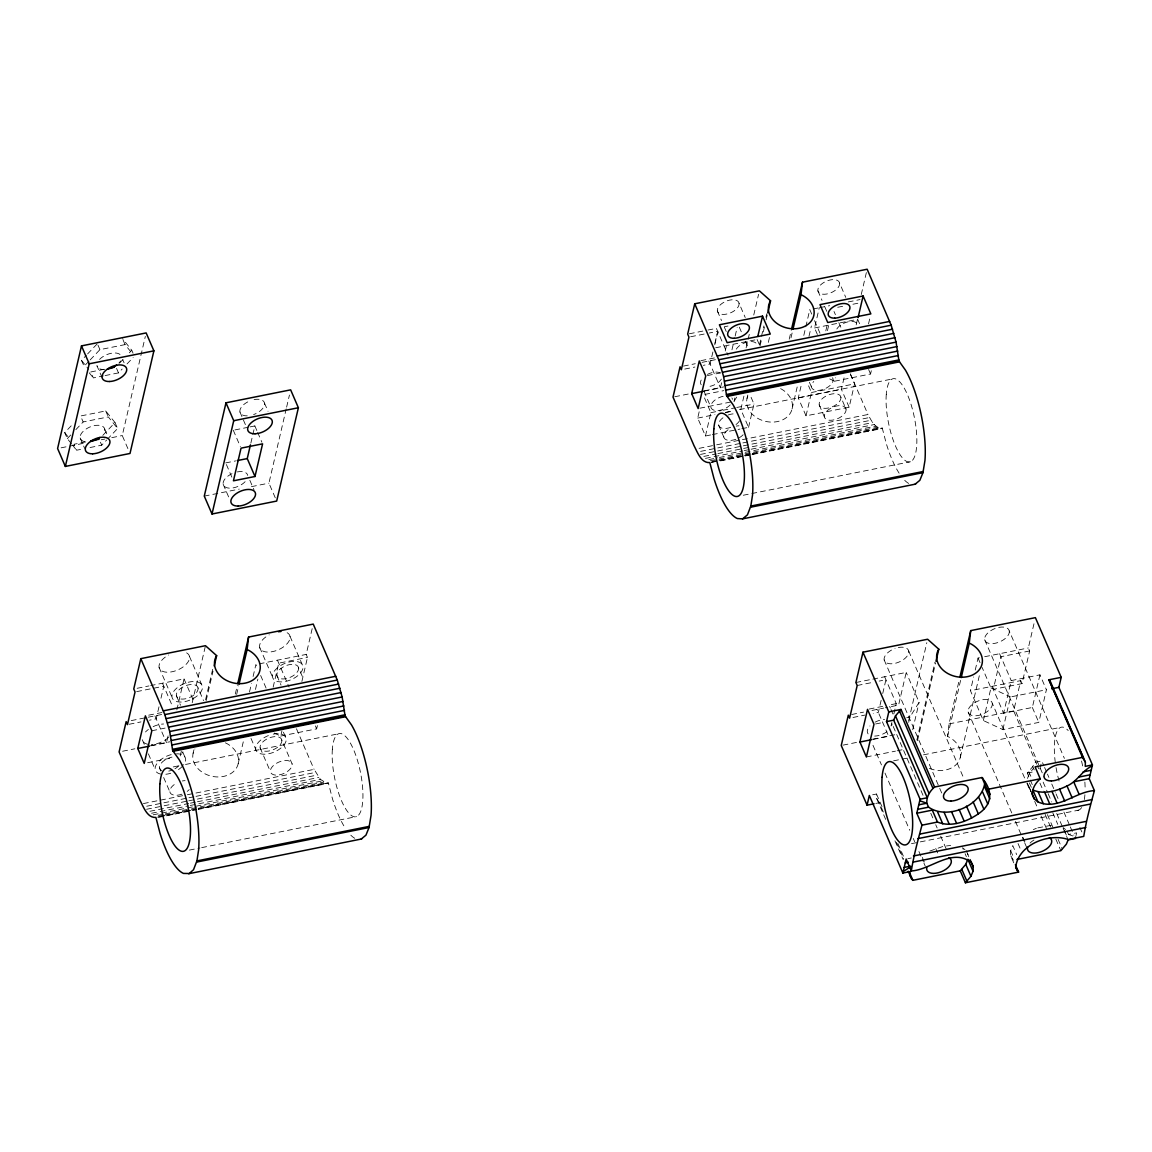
<?xml version="1.0" encoding="UTF-8"?>
<svg xmlns="http://www.w3.org/2000/svg" width="1152" height="1152" viewBox="0 0 1152 1152"><rect width="100%" height="100%" fill="white"/><g stroke="black" fill="none" stroke-linecap="round" stroke-linejoin="round"><path stroke-width="0.75" stroke-dasharray="5 3.75" d="M885.672 819.403L876.398 797.933L876.514 794.016L869.328 795.456M1013.76 862.834L1010.534 855.374L1010.678 850.709L1012.795 845.654L1016.669 854.611M929.405 768.398A23.126 18.13 13.1 0 0 958.81 761.184A23.126 18.13 13.1 0 0 947.563 736.373L949.018 723.902L959.472 678.974M127.886 448.589L122.256 435.557L145.339 336.413M158.99 706.824L156.182 718.848L149.429 720.202M160.992 698.227L163.786 686.203L135.043 691.963M151.301 745.776L166.507 742.723L168.509 734.141M176.846 709.834L184.046 678.888L150.667 685.584M250.848 443.117L254.851 425.938L249.883 426.931M192.211 702.706L205.474 645.696M181.354 751.046L180.158 756.216L182.909 751.766M193.104 753.336L193.91 749.88M205.574 699.768L213.206 666.95M206.179 700.56L213.019 671.184M275.27 497.808L268.934 483.149L286.214 408.859M286.618 407.131L289.44 395.035M235.31 694.066L237.326 685.426M236.664 694.454L238.68 685.814M249.494 691.992L251.496 683.41M253.094 676.526L255.888 664.502L257.933 669.211M238.176 763.762L243.806 739.57M255.47 689.472L257.875 679.104M273.139 687.226L278.741 663.163L307.483 657.403L306.187 654.422L312.451 627.466M274.219 733.032L280.728 736.056L281.938 730.901M301.882 681.466L307.483 657.403M280.728 736.056L316.656 728.856L317.851 723.701M712.901 351.965L710.093 363.989L703.339 365.357M714.888 343.368L717.696 331.344L709.243 333.029M710.626 434.952L705.456 435.989L697.709 418.09L699.638 409.752M714.758 344.779L718.646 328.118M705.456 435.989L710.87 412.675L703.138 394.762M725.227 351.029L726.768 344.362M703.512 391.262L720.418 387.864L722.016 380.995M731.952 349.819L733.162 344.664M735.163 336.067L737.15 327.47M746.107 347.846L747.72 340.934M748.123 339.206L749.333 334.022M753.754 315.029L758.578 294.293M699.854 408.211L734.054 401.357L734.861 397.915M743.918 396.115L740.808 409.45L748.555 427.349L741.658 428.731M747.014 398.477L747.821 395.021M759.47 344.923L761.083 338.011M761.486 336.283L763.891 325.915M765.907 317.275L766.714 313.819M760.09 345.701L761.702 338.789M763.301 331.877L764.51 326.693M766.123 319.795L767.333 314.611M748.555 427.349L753.984 404.035L749.765 394.258M768.326 342.389L769.493 337.392M789.221 339.206L791.237 330.581M790.978 337.867L792.576 330.955M803.808 335.419L805.406 328.55M805.795 326.822L809.798 309.643L811.843 314.352M792.086 408.902L797.717 384.71M808.978 336.341L811.382 325.973M850.349 374.112L854.568 383.875L849.139 407.203L806.026 415.843L798.293 397.93L801.389 384.61M817.387 334.469L814.565 327.96L819.23 307.958M806.026 415.843L811.454 392.515L807.235 382.752M825.811 330.869L827.352 324.202M827.453 330.653L829.051 323.77M829.757 378.936L834.638 381.197L835.445 377.755M861.264 294.509L866.75 270.922M856.181 324.893L857.39 319.738M849.139 407.203L841.392 389.29L844.877 374.299M868.522 323.899L870.077 317.232M834.638 381.197L870.566 373.997L871.358 370.555M881.136 700.373L878.342 712.397L873.259 713.419M882.734 693.49L885.931 679.738L879.178 681.091M891.058 725.962L891.864 722.52M893.866 713.923L896.256 703.613L884.65 676.757M872.813 679.133L906.206 672.437L898.603 705.096L885.341 707.76M908.726 720.446L926.827 642.686M908.698 722.261L909.907 717.106L919.109 702.288L906.206 672.437M912.701 729.778L919.109 702.288M916.862 739.973L934.949 662.213M917.482 740.765L935.568 663.005M947.563 736.373L960.826 679.363M1039.954 674.827L1032.35 707.472L1003.608 713.232L1011.211 680.587L1039.954 674.827L1046.405 689.746L1038.802 722.405L1002.888 729.605L983.347 720.547L970.445 690.696L973.642 676.944M975.24 670.075L978.048 658.037L983.016 657.043M960.336 757.31L980.035 672.638M983.347 720.547L990.95 687.888L982.123 667.469M1002.888 729.605L1010.477 696.946L1046.405 689.746M1036.699 764.179L1013.674 710.942L1020.73 680.616L970.445 690.696M1029.629 650.952L1000.886 656.712L993.283 689.357L1022.026 683.597L1029.629 650.952L1028.333 647.957L1034.222 622.699M1041.005 764.136L1039.493 770.63L1037.405 765.792M1075.997 835.589L1076.63 832.867L1068.61 834.48L1066.781 830.52M1027.454 778.421L1029.571 773.366L1033.502 768.254M1032.278 784.627L1027.282 773.078L1032.797 766.598L1034.568 762.336L1041.754 760.896L1043.899 765.85M734.054 401.357L737.741 395.424M88.949 361.181L84.067 366.307L81.49 360.346L86.371 355.219M87.595 353.938L97.358 343.685M90.173 359.899L99.936 349.646L125.078 344.606L131.27 352.354M119.578 363.082L124.459 357.955M129.341 352.829L131.774 350.266L122.501 338.645M105.091 375.581L118.498 372.888L122.155 369.043M127.037 363.917L133.142 357.509M71.424 443.779L67.306 438.61L64.714 432.634L72.043 424.944M67.306 438.61L70.963 434.765M75.845 429.638L83.16 421.949L108.317 416.909L117.59 428.53L107.827 438.782M102.816 435.37L115.013 422.568L105.725 410.947L80.582 415.987L83.16 421.949M90 447.538L101.736 445.19L106.618 440.064M929.808 851.069L943.358 846.317L950.688 845.453M1033.358 829.613L1036.31 828.302M744.667 455.688L882.245 428.04L886.349 443.808A65.549 20.419 78.7 0 0 899.626 473.962M328.334 782.899L198.173 808.906L328.334 782.899L332.438 798.667A65.549 20.419 78.7 0 0 345.715 828.821M1037.837 827.87L1051.272 825.307M104.184 369.274L90.778 371.966L93.355 377.928L103.406 375.912M85.738 441.907L74.002 444.254L76.579 450.23L83.29 448.891M61.099 447.826L85.565 442.915M101.29 439.762L104.789 439.07M111.773 437.659L122.256 435.557M689.357 333.778L706.262 330.394M707.947 330.048L716.4 328.363L728.021 355.219M724.694 326.693L728.006 326.03M813.11 308.981L818.093 307.973M819.749 307.642L829.699 305.654M848.261 301.939L860.098 299.563M690.653 336.758L707.544 333.374M837.72 307.282L844.474 305.928M852.926 304.243L857.995 303.221M234.95 429.926L248.213 427.262M715.709 347.76L755.366 339.826M814.565 327.96L857.678 319.32L859.795 324.202M700.934 360.648L715.867 357.653M683.453 366.091L695.275 363.715M702.043 362.362L715.435 359.683M684.734 369.072L694.886 367.042M225.691 462.902L235.642 460.915M707.4 375.566L720.662 372.902M674.755 396.749L690.48 393.595M704.462 390.787L723.686 386.942M704.851 394.416L723.83 390.614M204.278 496.109L239.227 489.11M251.453 486.648L268.934 483.149M710.87 412.675L721.224 410.602M722.952 410.256L735.019 407.837M736.747 407.491L753.984 404.035M811.454 392.515L854.568 383.875M725.371 412.43L732.398 411.019M739.44 409.608L892.512 378.936M697.709 418.09L714.946 414.634M725.299 412.56L732.197 411.178M798.293 397.93L841.392 389.29M712.354 434.606L739.93 429.077M699.077 448.344L714.917 445.176M716.674 444.816L867.989 414.504C871.085 419.861 874.555 428.443 881.899 428.184M700.646 451.368L741.11 443.261M742.867 442.915L869.544 417.528M700.474 454.421L871.142 420.221M703.843 456.408L716.17 453.946M717.926 453.586L872.755 422.568M705.456 458.381L742.406 450.979M744.163 450.619L749.448 449.568M751.205 449.208L874.368 424.526M708.826 459.605L717.61 457.834M719.381 457.488L875.966 426.11M710.381 460.757L717.422 459.346M719.179 459L877.536 427.262M711.907 461.491L717.192 460.44M718.949 460.08L743.573 455.155M745.344 454.795L750.614 453.744M752.371 453.384L879.062 427.997M711.576 462.24L743.285 455.818M745.013 455.544L750.326 454.406M752.04 454.133L882.245 428.04M711.245 462.384L742.91 456.034M720.49 460.901L743.357 456.307M745.114 455.962L750.398 454.896M752.155 454.55L882.36 428.458M743.285 495.245L910.426 461.75M137.146 688.291L148.968 685.93M259.214 663.84L306.187 654.422M148.694 715.162L161.957 712.512M131.227 720.605L146.448 717.566M148.133 717.221L163.181 714.211M129.139 724.277L140.976 721.901M151.834 730.757L165.096 728.093M122.602 751.248L134.827 748.8M150.566 745.646L169.776 741.802M147.658 762.725L173.304 757.584M173.218 766.93L183.773 764.813M185.53 764.467L338.602 733.795M143.41 803.563L185.645 795.096M187.402 794.736L314.078 769.363L320.458 779.386L326.606 783.173M146.736 806.227L187.2 798.12M188.957 797.774L194.242 796.709M195.998 796.363L315.648 772.387M146.563 809.28L162.403 806.112M164.16 805.752L187.042 801.173M188.798 800.813L317.232 775.08M149.947 811.267L188.654 803.52M190.411 803.16L195.682 802.109M197.453 801.749L318.845 777.427M151.56 813.24L188.496 805.838M190.267 805.478L320.458 779.386M153.158 814.81L322.056 780.955M158.242 815.27L163.512 814.205M165.283 813.859L189.907 808.92M191.664 808.56L323.626 782.122M157.997 816.35L163.282 815.299M165.038 814.939L189.677 810.014M191.434 809.654L196.704 808.603M198.475 808.243L325.152 782.856M164.707 815.688L157.666 817.099L196.416 809.251L166.133 815.486M157.781 817.517L196.488 809.755M198.245 809.41L328.45 783.317M855.907 682.517L871.128 679.464M984.672 656.712L1028.333 647.957M857.203 685.498L872.41 682.459M869.184 709.042L884.102 706.061M896.256 703.613L889.085 705.053L890.366 708.048M851.688 714.499L863.525 712.123M871.978 710.424L883.685 708.091M189.374 850.104L199.93 847.987M201.686 847.627L356.515 816.61M852.984 717.48L864.821 715.104M875.635 723.96L883.93 722.304M906.71 717.739L909.907 717.106M843.005 745.142L858.73 741.989M872.712 739.195L897.178 734.285M949.018 723.902L1013.674 710.942M873.446 739.325L888.667 736.272L877.046 709.416M866.376 756.95L895.464 751.133M897.163 750.787L902.304 749.75M893.606 760.824L907.69 758.016M923.515 754.834L1060.762 727.33M875.794 803.434L879.293 802.728L884.29 814.291M1027.282 773.078L1034.251 771.682M911.52 843.638L918.562 842.242M920.318 841.882L1078.675 810.144M907.877 858.672L911.318 857.981M1068.61 834.48L1072.858 835.963M990.95 687.888L1010.477 696.946M1031.184 792.029L1027.31 783.072L1029.139 787.018L1031.602 788.99M1063.094 827.568L1065.557 829.541M1013.429 860.17L1010.534 855.374M964.973 849.701L962.51 847.714L964.44 852.192M879.293 802.728L876.398 797.933M81.49 360.346L88.704 369.389M89.222 372.773L93.355 377.928M64.714 432.634L68.846 437.803M72.461 445.061L76.579 450.23M966.197 850.68L968.026 854.626M850.363 373.91L867.989 414.504M296.467 728.77L314.078 769.363M1009.253 630.922A13.118 7.056 -23.4 0 1 992.016 643.651A13.118 7.056 -23.4 0 1 989.626 631.469A13.118 7.056 -23.4 0 1 1009.253 630.922L1064.39 758.405M1020.73 680.616L1022.026 683.597M1032.35 707.472L1038.802 722.405M1079.87 827.438L1081.814 831.917M839.563 283.046A11.563 6.221 -23.4 0 1 824.371 294.264A11.563 6.221 -23.4 0 1 822.254 283.522A11.563 6.221 -23.4 0 1 839.563 283.046L845.755 297.374M999.59 653.717L1011.211 680.587M1044.619 767.506L1046.765 772.445M1047.47 774.101L1048.896 777.398M1051.762 784.008L1055.333 792.259M1056.038 793.915L1058.89 800.51M1063.901 812.074L1069.603 825.278M1070.323 826.934L1073.894 835.186M868.622 369.518L870.566 373.997M984.686 639.763L1044.058 777.053M1064.39 830.549L1066.968 836.51M1043.15 782.15L1047.427 792.058M1048.147 793.699L1051.718 801.95M1056.715 813.514L1062.418 826.718M1063.138 828.374L1068.134 839.923M1032.797 766.598L1034.222 769.896M1039.939 783.101L1043.51 791.352M1052.784 812.822L1057.781 824.371M834.019 311.486L835.402 314.669M838.843 322.632L841.594 328.997M992.002 686.376L1003.608 713.232M1028.851 771.696L1031.717 778.306M1047.413 814.622L1053.13 827.827M1058.126 839.376L1062.418 849.283M978.048 658.037L981.446 665.899M1045.123 814.349L1051.56 829.21M1055.837 839.117L1060.834 850.666M817.891 290.837L822.024 300.398M824.774 306.763L826.848 311.53M1029.384 782.885L1031.328 787.363M1029.139 787.018L1031.083 791.496M992.29 703.296A12.917 6.941 -23.4 0 1 975.326 715.81A12.917 6.941 -23.4 0 1 972.979 703.829A12.917 6.941 -23.4 0 1 992.29 703.296L1026.23 781.733M1026.936 783.374L1030.464 791.539M1034.712 801.346L1037.534 807.883M1041.062 816.062L1046.722 829.123M814.55 320.63L819.994 333.202M840.859 397.123A11.563 6.221 -23.4 0 1 825.667 408.341A11.563 6.221 -23.4 0 1 823.565 397.598A11.563 6.221 -23.4 0 1 840.859 397.123L846.029 409.061A11.563 6.221 -23.4 0 1 830.822 420.278A11.563 6.221 -23.4 0 1 828.72 409.536A11.563 6.221 -23.4 0 1 846.029 409.061M1022.875 837.245L1026.101 844.704M968.112 711.994L1011.931 813.326M1015.459 821.491L1023.941 841.104M1024.646 842.731L1027.483 849.269M1018.022 843.538L1021.248 850.997M809.381 382.234L811.454 387.014M819.202 404.914L824.357 416.851M1010.678 850.709L1013.904 858.168M908.726 651.067L963.864 778.55M757.094 339.48L759.917 345.989M739.037 303.192A11.563 6.221 -23.4 0 1 723.845 314.41A11.563 6.221 -23.4 0 1 721.728 303.667A11.563 6.221 -23.4 0 1 739.037 303.192L745.229 317.52M884.16 659.909L942.826 795.557M967.493 853.661L968.774 856.656M739.31 327.182L741.355 331.891M745.43 341.309L748.152 347.602M965.088 853.69L966.384 856.67M891.014 709.531L892.944 714.01M717.365 310.982L721.498 320.544M724.248 326.909L727.013 333.274M923.011 795.283L891.907 723.384A13.118 7.056 -23.4 0 1 891.85 725.357M930.787 813.269L932.904 818.165M935.726 824.702L937.138 827.971M940.68 836.136L946.339 849.211M935.726 848.448L937.67 852.926M708.811 361.008L720.418 387.864M922.291 857.405L925.517 864.864M872.986 745.301L881.467 764.914M884.995 773.078L909.734 830.275M913.277 838.454L914.688 841.723M918.936 851.53L923.17 861.322M923.875 862.963L925.286 866.232M703.987 391.248L710.87 407.174M718.618 425.074L723.773 437.011M876.514 794.016L882.95 808.862M897.941 843.538L904.363 858.398M896.429 842.357L903.571 858.859M894.96 840.859L903.226 859.666M264.514 403.142L268.027 411.278M254.851 425.938L256.968 430.819M257.659 432.446L261.893 442.21M239.933 411.984L246.269 426.629M233.294 430.258L240.336 446.53M249.854 480.312L254.074 490.075M226.397 464.53L232.027 477.562M290.016 636.336L302.933 666.173A16.229 8.726 -23.4 0 1 281.606 681.912A16.229 8.726 -23.4 0 1 278.654 666.85A16.229 8.726 -23.4 0 1 302.933 666.173M223.171 484.272L228.802 497.304M298.555 667.742A11.563 6.221 -23.4 0 1 283.363 678.96A11.563 6.221 -23.4 0 1 281.261 668.232A11.563 6.221 -23.4 0 1 298.555 667.742L303.379 678.888M315.36 725.875L316.656 728.856M277.445 660.182L289.066 687.038M276.898 675.547L281.03 685.094M131.774 350.266L133.07 353.246M259.618 647.266L272.534 677.117M123.149 340.142L125.078 344.606M260.654 675.49L266.083 688.061M122.789 359.842L124.085 362.822M283.435 732.197L286.157 738.475M281.794 740.045A11.563 6.221 -23.4 0 1 266.602 751.262A11.563 6.221 -23.4 0 1 264.485 740.52A11.563 6.221 -23.4 0 1 281.794 740.045L292.118 763.92A11.563 6.221 -23.4 0 1 276.926 775.138A11.563 6.221 -23.4 0 1 274.81 764.395A11.563 6.221 -23.4 0 1 292.118 763.92M116.568 368.424L118.498 372.888M97.992 345.182L99.936 349.646M102.096 377.626L96.926 365.688A13.118 7.056 -23.4 0 0 104.27 369.576M260.122 747.835L270.446 771.71M115.013 422.568L117.59 428.53M251.006 738.418L255.758 749.405M105.725 410.947L108.317 416.909M104.731 429.149L107.323 435.11M100.44 442.21L101.736 445.19M189.49 656.482L202.406 686.318A16.229 8.726 -23.4 0 1 181.08 702.058A16.229 8.726 -23.4 0 1 178.128 686.995A16.229 8.726 -23.4 0 1 202.406 686.318M198.029 687.888A11.563 6.221 -23.4 0 1 182.837 699.106A11.563 6.221 -23.4 0 1 180.734 688.363A11.563 6.221 -23.4 0 1 198.029 687.888L203.544 700.632M80.165 437.99L84.672 448.43M184.046 678.888L194.242 702.461M176.371 695.693L180.504 705.24M159.091 667.411L172.008 697.262M162.49 683.208L172.742 706.896M182.866 752.342L185.573 758.635M154.901 715.867L166.507 742.723M159.538 767.995L160.92 771.178M163.67 777.542L169.877 791.87M142.272 739.728L144.302 744.437M148.378 753.854L155.174 769.565M225.403 742.838A23.126 18.13 13.1 0 1 236.362 768.154A23.126 18.13 13.1 0 1 205.877 774.259A23.126 18.13 13.1 0 1 194.933 748.944M354.744 838.282A65.549 20.419 78.7 0 1 349.862 834.206M287.136 632.722A16.229 8.726 -23.4 0 1 282.787 647.381A16.229 8.726 -23.4 0 1 261.115 649.915A16.229 8.726 -23.4 0 1 269.237 634.81M186.61 652.867A16.229 8.726 -23.4 0 1 182.261 667.526A16.229 8.726 -23.4 0 1 160.589 670.061A16.229 8.726 -23.4 0 1 168.71 654.955M168.552 737.41A16.229 8.726 -23.4 0 1 151.344 744.523M147.931 744.278A16.229 8.726 -23.4 0 1 143.222 741.787M145.512 731.966A16.229 8.726 -23.4 0 1 148.392 729.461M153.144 726.638A16.229 8.726 -23.4 0 1 163.584 723.989M273.24 734.126A16.229 8.726 -23.4 0 1 283.19 745.934A16.229 8.726 -23.4 0 1 257.069 751.867A16.229 8.726 -23.4 0 1 271.915 734.429M176.501 753.826A16.229 8.726 -23.4 0 1 184.392 763.718M182.333 766.382A16.229 8.726 -23.4 0 1 175.954 771.091M170.755 773.237A16.229 8.726 -23.4 0 1 164.261 774.374M160.834 774.115A16.229 8.726 -23.4 0 1 156.11 764.928A16.229 8.726 -23.4 0 1 171.331 754.574M178.891 765.72A11.563 6.221 -23.4 0 1 174.355 769.075M171.59 770.299A11.563 6.221 -23.4 0 1 168.754 771.091M161.597 770.573A11.563 6.221 -23.4 0 1 161.05 763.416A11.563 6.221 -23.4 0 1 172.008 757.094M189.216 789.595A11.563 6.221 -23.4 0 1 187.171 791.395M181.915 794.174A11.563 6.221 -23.4 0 1 170.122 792.648A11.563 6.221 -23.4 0 1 176.717 783M182.333 780.97A11.563 6.221 -23.4 0 1 185.069 780.653M1059.062 780.998A42.408 13.205 78.7 0 1 1055.981 767.146M1055.29 762.494A42.408 13.205 78.7 0 1 1068.221 730.57M1081.541 761.04A42.408 13.205 78.7 0 1 1083.168 768.773M1084.853 782.05A42.408 13.205 78.7 0 1 1085.112 790.272M1084.91 794.75A42.408 13.205 78.7 0 1 1084.32 799.531M1081.613 807.538A42.408 13.205 78.7 0 1 1075.118 809.928M120.542 360.965A13.118 7.056 -23.4 0 1 118.886 363.125M99.547 359.424A13.118 7.056 -23.4 0 1 120.73 355.176M84.73 441.662A13.118 7.056 -23.4 0 1 82.152 432.432A13.118 7.056 -23.4 0 1 98.366 425.275A13.118 7.056 -23.4 0 1 103.781 433.253M898.286 647.554A13.118 7.056 -23.4 0 1 906.739 656.626A13.118 7.056 -23.4 0 1 885.888 662.472A13.118 7.056 -23.4 0 1 895.061 648.461M886.954 731.678A13.118 7.056 -23.4 0 1 874.67 736.099M868.104 733.896A13.118 7.056 -23.4 0 1 869.947 725.947M875.102 722.146A13.118 7.056 -23.4 0 1 884.563 719.496M254.074 399.614A13.118 7.056 -23.4 0 1 264.586 404.093A13.118 7.056 -23.4 0 1 253.598 414.59M247.277 415.858A13.118 7.056 -23.4 0 1 239.99 410.011A13.118 7.056 -23.4 0 1 250.848 400.522M1030.061 843.106A12.917 6.941 -23.4 0 1 1035.13 839.362M245.117 481.694A13.118 7.056 -23.4 0 1 224.626 486.634A13.118 7.056 -23.4 0 1 234.072 472.824M237.298 471.917A13.118 7.056 -23.4 0 1 247.738 475.43M780.638 388.627A23.126 18.13 13.1 0 1 789.826 413.971A23.126 18.13 13.1 0 1 759.341 419.198A23.126 18.13 13.1 0 1 748.829 394.085M736.286 349.142A11.563 6.221 -23.4 0 1 747.907 341.87A11.563 6.221 -23.4 0 1 757.109 344.966M721.368 379.123A11.563 6.221 -23.4 0 1 707.011 386.712M701.222 384.768A11.563 6.221 -23.4 0 1 702.85 377.77M707.4 374.414A11.563 6.221 -23.4 0 1 720.144 372.917M730.224 404.899A11.563 6.221 -23.4 0 1 711.547 408.643A11.563 6.221 -23.4 0 1 723.326 396.274M731.851 397.901A11.563 6.221 -23.4 0 1 732.528 399.37M739.44 420.898A11.563 6.221 -23.4 0 1 735.912 424.598M730.656 427.378A11.563 6.221 -23.4 0 1 719.294 426.542A11.563 6.221 -23.4 0 1 722.981 417.758M728.222 414.979A11.563 6.221 -23.4 0 1 733.81 413.856M743.126 434.75A11.563 6.221 -23.4 0 1 738.59 438.091M735.826 439.315A11.563 6.221 -23.4 0 1 724.032 437.789A11.563 6.221 -23.4 0 1 730.627 428.141M736.243 426.11A11.563 6.221 -23.4 0 1 738.965 425.794M836.813 328.997A11.563 6.221 -23.4 0 1 848.419 321.725A11.563 6.221 -23.4 0 1 857.635 324.821M908.654 483.422A65.549 20.419 78.7 0 1 903.773 479.347M832.435 377.741A11.563 6.221 -23.4 0 1 820.656 390.11A11.563 6.221 -23.4 0 1 813.758 381.485M332.366 749.189A42.408 13.205 78.7 0 0 352.973 816.394A42.408 13.205 78.7 0 0 357.35 760.018A42.408 13.205 78.7 0 0 332.366 749.189M886.277 394.33A42.408 13.205 78.7 0 0 906.883 461.534A42.408 13.205 78.7 0 0 911.261 405.158A42.408 13.205 78.7 0 0 886.277 394.33"/><path stroke-width="1.5" d="M973.051 871.229L973.195 866.563L971.366 862.618C952.2 847.296 930.974 869.904 911.318 870.955C913.795 855.374 917.842 840.47 921.974 825.178L916.805 813.24L920.074 799.2L886.522 721.613L888.782 711.878L862.963 652.19L927.619 639.245L938.794 649.181A23.126 18.13 13.1 0 0 949.738 674.51A23.126 18.13 13.1 0 0 980.222 668.405A23.126 18.13 13.1 0 0 969.264 643.075L970.733 630.605L1035.389 617.645L1061.208 677.333L1058.875 687.341L1092.442 764.928L1089.23 778.68L1094.4 790.618C1090.267 805.91 1086.221 820.814 1083.744 836.395L1068.25 839.506C1048.464 832.68 1018.066 844.891 1015.704 867.312L1018.598 872.107L965.419 882.763L960.25 870.826L965.765 864.346L967.882 859.291L973.051 871.229L970.934 876.283L965.419 882.763M983.03 778.378L981.965 777.528L934.56 787.018C929.837 791.05 926.41 796.853 926.784 803.218L928.613 807.163C947.376 820.469 982.44 805.392 984.859 782.323M921.974 825.178L937.469 822.067C951.206 827.582 966.715 821.765 978.322 813.874C991.354 805.133 993.326 792.821 983.664 779.861M1061.208 677.333L1048.925 679.781L1085.386 762.178L1085.256 766.368L1092.442 764.928M239.083 684.086L247.118 649.526L248.587 637.056L313.243 624.096L337.262 680.054L342.144 696.974L345.096 715.982L351.475 724.882A65.549 20.419 78.7 0 1 371.045 815.4L369.043 827.525L365.947 835.171L361.08 839.174M792.979 329.227L801.029 294.682L802.483 282.197L867.154 269.237L891.173 325.195L896.054 342.115L899.006 361.123L905.371 370.022A65.549 20.419 78.7 0 1 924.955 460.541L922.954 472.666L919.858 480.312L914.99 484.315M140.818 658.656L133.762 688.968L135.043 691.963L127.454 724.608L126.158 721.627L119.102 751.954L140.141 800.582C143.539 806.904 147.168 818.05 155.909 817.445L160.013 833.227A65.549 20.419 78.7 0 0 183.499 873.418L189.245 873.518L193.522 869.717L196.92 860.904L198.619 849.946A65.549 20.419 78.7 0 0 179.035 759.442L172.67 750.528L169.718 731.52L164.837 714.614L140.818 658.656L205.474 645.696L216.634 655.646A23.126 18.13 13.1 0 0 227.592 680.962A23.126 18.13 13.1 0 0 258.077 674.856A23.126 18.13 13.1 0 0 247.118 649.526M694.728 303.797L687.672 334.109L688.954 337.104L681.35 369.749L680.069 366.768L673.013 397.094L694.051 445.738C697.45 452.045 701.078 463.19 709.819 462.586L713.923 478.368A65.549 20.419 78.7 0 0 737.395 518.558L742.565 518.875L747.432 514.858L750.83 506.059L752.53 495.086A65.549 20.419 78.7 0 0 732.946 404.582L726.581 395.669L723.629 376.661L718.747 359.755L694.728 303.797L759.384 290.837L770.544 300.787A23.126 18.13 13.1 0 0 781.502 326.102A23.126 18.13 13.1 0 0 811.973 319.997A23.126 18.13 13.1 0 0 801.029 294.682M81.49 345.888L57.6 448.517L65.347 466.43L130.003 453.47L153.893 350.842L146.146 332.928L81.49 345.888L89.222 363.802L65.347 466.43M137.779 748.483L145.382 715.838L151.834 730.757L144.23 763.402L137.779 748.483L149.616 746.122M225.979 402.811L204.278 496.109L212.011 514.008L276.682 501.062L298.382 407.75L290.65 389.851L225.979 402.811L233.726 420.71L212.011 514.008M254.995 476.496L262.598 443.837L241.042 448.157L233.438 480.816L254.995 476.496L247.248 458.582L250.445 444.845M214.229 666.014L216.634 655.646M237.73 683.698L248.587 637.056M691.69 393.624L699.278 360.979L705.73 375.898L698.141 408.557L691.69 393.624L703.512 391.262M757.872 336.139L762.523 316.152L719.41 324.792L727.157 342.691L770.27 334.051L762.523 316.152M767.736 312.883L770.544 300.787M791.626 328.853L802.483 282.197M858.067 317.65L863.107 295.992L819.994 304.632L827.741 322.531L870.854 313.891L863.107 295.992M862.963 652.19L855.907 682.517L857.203 685.498L849.6 718.157L848.304 715.176L841.248 745.502L867.067 805.176L874.051 803.779M859.925 742.032L867.528 709.373L873.979 724.291L866.376 756.95L859.925 742.032L871.762 739.656M867.067 805.176L869.328 795.456L902.894 873.043L910.08 871.603L909.95 875.52L912.845 880.33L960.25 870.826M935.971 661.277L938.794 649.181M902.894 873.043L906.163 859.018L911.318 870.955M959.875 677.246L970.733 630.605M961.229 677.635L969.264 643.075M1075.68 836.957L1075.32 838.483L1068.134 839.923L1066.349 844.186L1060.834 850.666L1016.942 859.464M920.074 799.2L927.259 797.76L893.693 720.173L895.478 715.91L900.994 709.43L934.56 787.018M1094.4 790.618C1075.147 791.683 1058.083 810.85 1037.995 801.922L1032.826 789.984C1043.986 794.736 1056.629 791.05 1067.011 785.981C1077.365 781.502 1082.059 770.544 1092.211 765.907M1085.386 762.178L1082.491 757.382L1035.086 766.872L1040.242 778.81C1035.691 782.87 1031.818 788.645 1032.466 795.01L1034.309 798.955L1037.995 801.922M903.254 871.517L910.714 866.765M89.222 363.802L153.893 350.842M109.21 368.266L114.235 367.258M90.763 440.899L99.144 439.214M233.726 420.71L298.382 407.75M717.293 355.968L889.718 321.408M718.747 359.755L891.173 325.195M237.298 460.584L247.248 458.582M720.115 363.758L892.555 329.198M721.397 367.934L893.822 333.389M722.578 372.254L895.003 337.694M723.629 376.661L896.054 342.115M724.55 381.139L896.976 346.579M725.342 385.618L897.768 351.072M725.99 390.082L898.416 355.522M726.48 394.474L898.92 359.914M726.581 395.669L899.006 361.123M727.099 396.403L899.539 361.858M750.83 506.059L923.256 471.499M750.528 507.226L922.954 472.666M742.565 518.875L915.581 484.099M163.382 710.827L335.808 676.267M164.837 714.614L337.262 680.054M166.219 718.618L338.645 684.058M167.501 722.794L339.926 688.234M168.667 727.114L341.093 692.554M169.718 731.52L342.144 696.974M170.654 735.998L343.08 701.438M171.432 740.477L343.872 705.931M172.08 744.941L344.506 710.381M172.584 749.333L345.01 714.773M172.67 750.528L345.096 715.982M173.203 751.262L345.629 716.717M888.782 711.878L900.994 709.43M886.522 721.613L893.693 720.173M1051.69 688.781L1058.875 687.341M196.92 860.904L369.346 826.358M196.618 862.085L369.043 827.525M188.654 873.734L361.67 838.958M981.965 777.528L987.134 789.466L1040.242 778.81M918.763 804.83L926.784 803.218L919.714 800.726M1083.125 771.883L1091.189 770.27M917.712 809.352L928.613 807.163M1079.179 776.995L1090.138 774.792M916.805 813.24L932.299 810.13L937.469 822.067M1089.23 778.68L1073.693 781.79L1078.848 793.728M919.901 834.062L1092.326 799.517M917.914 838.613L1090.339 804.053M913.435 855.979L1085.861 821.434M905.256 862.891L908.366 862.272M913.392 862.056L1085.818 827.496M904.205 867.427L910.613 866.131M987.134 789.466L990.014 794.261M1049.99 680.645L1083.557 758.232M1048.925 679.781L1082.491 757.382M1067.011 785.981L1072.181 797.918M1059.61 789.25L1064.765 801.187M1051.978 791.381L1057.147 803.318M1044.648 792.245L1049.818 804.182M1038.125 791.77L1043.28 803.707M1031.717 792.994L1034.309 798.955M984.715 786.974L989.87 798.912M1015.373 864.648L1018.598 872.107M1015.603 866.779L1017.533 871.258M982.598 792.029L987.754 803.966M978.653 797.141L983.822 809.078M973.166 801.936L978.322 813.874M966.485 806.126L971.654 818.064M959.083 809.395L964.238 821.333M951.451 811.526L956.621 823.464M970.07 859.637L973.195 866.563M944.122 812.39L949.291 824.328M899.424 710.813L932.976 788.4M965.765 864.346L970.934 876.283M937.598 811.915L942.754 823.853M895.478 715.91L929.045 793.512M961.834 869.443L966.989 881.381M909.994 873.72L912.845 880.33M908.222 871.214L911.794 879.466M278.41 631.757A16.229 8.726 -23.4 0 1 280.944 631.526M116.554 365.155A13.118 7.056 -23.4 0 1 107.366 369.216M99.792 437.443A13.118 7.056 -23.4 0 1 90.605 441.504M948.946 857.736A13.118 7.056 -23.4 0 1 941.962 871.474A13.118 7.056 -23.4 0 1 926.77 867.528M1049.371 837.691A12.917 6.941 -23.4 0 1 1042.502 851.213A12.917 6.941 -23.4 0 1 1027.541 847.339M159.941 783.749A42.408 13.205 78.7 0 0 180.547 850.939A42.408 13.205 78.7 0 0 184.925 794.563A42.408 13.205 78.7 0 0 159.941 783.749M1051.402 780.926A13.118 7.056 -23.4 0 0 1068.638 768.197A13.118 7.056 -23.4 0 0 1049.011 768.744A13.118 7.056 -23.4 0 0 1051.402 780.926M882.086 777.283A42.408 13.205 78.7 0 0 902.693 844.488A42.408 13.205 78.7 0 0 907.07 788.112A42.408 13.205 78.7 0 0 882.086 777.283M255.024 433.771A13.118 7.056 -23.4 0 0 272.261 421.042A13.118 7.056 -23.4 0 0 252.634 421.589A13.118 7.056 -23.4 0 0 255.024 433.771M950.875 801.072A13.118 7.056 -23.4 0 0 968.112 788.342A13.118 7.056 -23.4 0 0 948.485 788.89A13.118 7.056 -23.4 0 0 950.875 801.072M109.426 381.514A13.118 7.056 -23.4 0 0 126.662 368.784A13.118 7.056 -23.4 0 0 107.035 369.331A13.118 7.056 -23.4 0 0 109.426 381.514M92.664 453.802A13.118 7.056 -23.4 0 0 109.901 441.086A13.118 7.056 -23.4 0 0 90.274 441.619A13.118 7.056 -23.4 0 0 92.664 453.802M238.248 506.059A13.118 7.056 -23.4 0 0 255.485 493.344A13.118 7.056 -23.4 0 0 235.858 493.877A13.118 7.056 -23.4 0 0 238.248 506.059M734.17 338.285A11.563 6.221 -23.4 0 0 749.362 327.067A11.563 6.221 -23.4 0 0 732.053 327.542A11.563 6.221 -23.4 0 0 734.17 338.285M713.851 428.89A42.408 13.205 78.7 0 0 734.458 496.08A42.408 13.205 78.7 0 0 738.835 439.704A42.408 13.205 78.7 0 0 713.851 428.89M834.696 318.139A11.563 6.221 -23.4 0 0 849.888 306.922A11.563 6.221 -23.4 0 0 832.579 307.397A11.563 6.221 -23.4 0 0 834.696 318.139"/></g></svg>
